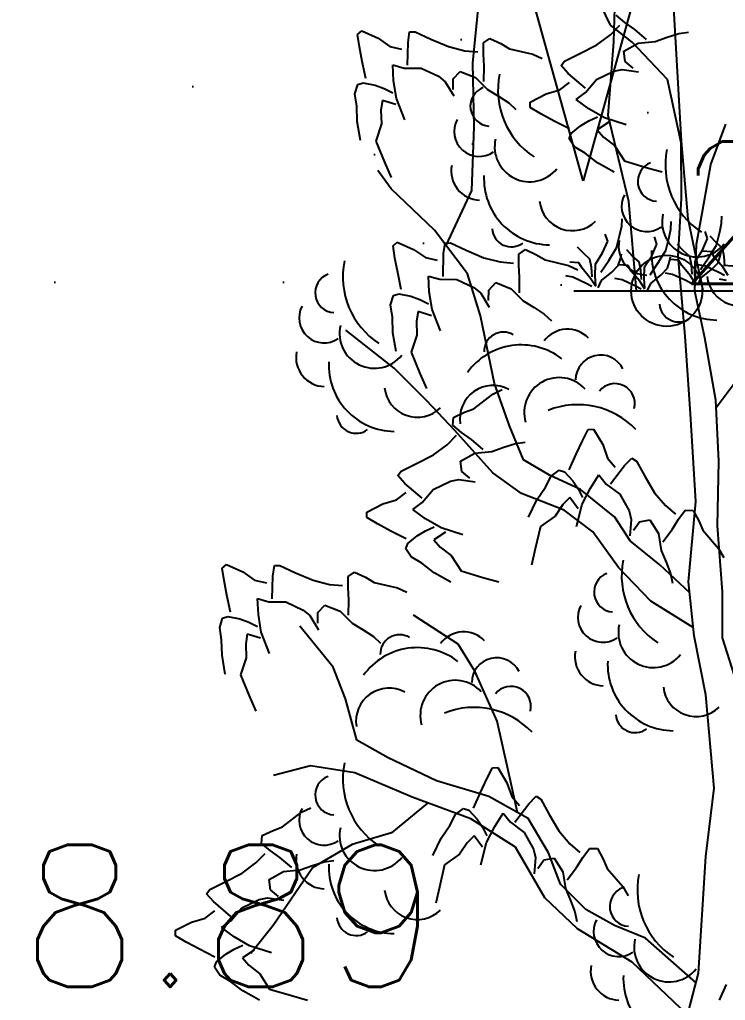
# Model space of a CAD drawing. Header units: millimetres. Extents: x 524954 to 526204, y 9523489 to 9524010.
# Drawn here: x 525397.29 to 525402.25, y 9523582.74 to 9523589.64 of the extents above; entities that cross this region are included whole.
import ezdxf

# ---------------------------------------------------------------- set-up
doc = ezdxf.new("R2010")
doc.units = ezdxf.units.MM
doc.header["$PDMODE"] = 32
doc.header["$PDSIZE"] = 0.5
doc.linetypes.add('ACAD_ISO12W100', pattern=[21, 12, -3, 0, -3, 0, -3])
doc.linetypes.add('CACHE2', pattern=[4.7625, 3.175, -1.5875])
for name, color, linetype in [('Arbre', 34, 'ACAD_ISO12W100'), ('TopoAlt', 3, 'Continuous'), ('TOPOJIS', 7, 'Continuous'), ('Végétation_Plantation', 70, 'Continuous')]:
    doc.layers.add(name, color=color, linetype=linetype)
doc.styles.add('Simplex 1.0', font='Simplex.shx', dxfattribs={"width": 0.99, "height": 1})

# ---------------------------------------------------------------- blocks, each defined once
blk = doc.blocks.new('TCPOINT M')
at = {"color": 0}
blk.add_point((0, 0), dxfattribs=at)
at = {"layer": 'TopoAlt', "style": 'Simplex 1.0', "width": 0.99}
blk.add_attdef('ALT', (0.15, 0.15), '', height=1, dxfattribs=at)
blk = doc.blocks.new('v088')
at = {"color": 3, "linetype": 'Continuous'}
for p, q in [((-0.1179, 12.1126), (-0.0686, 12.2238)), ((-0.7348, 10.218), (-0.7957, 10.2682)), ((-0.6662, 10.1688), (-0.7348, 10.218)), ((-2.6162, 10.1323), (-2.587, 10.1577)), ((-2.587, 10.1577), (-2.4712, 10.1066)), ((-2.2608, 10.0773), (-2.2494, 10.1511)), ((-2.2494, 10.1511), (-2.2113, 10.1522)), ((-2.2113, 10.1522), (-2.101, 10.101)), ((-0.8359, 10.1311), (-0.7709, 10.1978)), ((-0.5833, 10.0982), (-0.6662, 10.1688)), ((-0.3559, 10.1397), (-0.2873, 10.1487)), ((-2.6028, 10.0456), (-2.6162, 10.1323)), ((-2.4712, 10.1066), (-2.3879, 10.0492)), ((-2.2643, 9.9167), (-2.2608, 10.0773)), ((-2.101, 10.101), (-1.977, 10.0475)), ((-1.7301, 10.0737), (-1.6848, 10.1049)), ((-1.6848, 10.1049), (-1.6075, 10.069)), ((-0.9313, 10.0604), (-0.8359, 10.1311)), ((-0.6418, 10.0712), (-0.5231, 10.0829)), ((-0.5231, 10.0829), (-0.4378, 10.1134)), ((-0.4378, 10.1134), (-0.3559, 10.1397)), ((-2.5835, 9.9428), (-2.6028, 10.0456)), ((-2.3879, 10.0492), (-2.3057, 10.0298)), ((-1.977, 10.0475), (-1.8618, 10.0181)), ((-1.8618, 10.0181), (-1.7691, 10.0099)), ((-1.7305, 9.9947), (-1.7301, 10.0737)), ((-1.6075, 10.069), (-1.5466, 10.0327)), ((-1.5466, 10.0327), (-1.3822, 9.9939)), ((-1.0512, 9.9981), (-0.9313, 10.0604)), ((-0.7431, 10.0152), (-0.6418, 10.0712)), ((-0.7336, 9.9427), (-0.7431, 10.0152)), ((-2.5582, 9.8238), (-2.5835, 9.9428)), ((-1.7254, 9.9105), (-1.7305, 9.9947)), ((-1.3822, 9.9939), (-1.316, 9.9632)), ((-1.1838, 9.9148), (-1.1606, 9.945)), ((-1.1606, 9.945), (-1.0512, 9.9981)), ((-0.677, 9.8958), (-0.7336, 9.9427)), ((-2.3678, 9.9191), (-2.2883, 9.8969)), ((-2.3619, 9.8077), (-2.3678, 9.9191)), ((-2.2883, 9.8969), (-2.1685, 9.895)), ((-2.1685, 9.895), (-2.0471, 9.8386)), ((-1.9432, 9.8199), (-1.893, 9.873)), ((-1.893, 9.873), (-1.7856, 9.8299)), ((-1.7277, 9.8016), (-1.7254, 9.9105)), ((-1.1339, 9.8592), (-1.1838, 9.9148)), ((-0.9342, 9.8156), (-0.8138, 9.874)), ((-0.8138, 9.874), (-0.7533, 9.8858)), ((-0.7533, 9.8858), (-0.6387, 9.8698)), ((-2.3419, 9.6831), (-2.3619, 9.8077)), ((-2.0471, 9.8386), (-1.9997, 9.7992)), ((-1.9438, 9.7464), (-1.9432, 9.8199)), ((-1.7856, 9.8299), (-1.7015, 9.7452)), ((-1.0116, 9.755), (-1.1339, 9.8592)), ((-1.0114, 9.724), (-0.9342, 9.8156)), ((-2.634, 9.7155), (-2.6142, 9.7814)), ((-2.6142, 9.7814), (-2.5764, 9.7933)), ((-2.5764, 9.7933), (-2.4916, 9.7768)), ((-2.4916, 9.7768), (-2.4283, 9.7541)), ((-2.4283, 9.7541), (-2.3676, 9.7232)), ((-1.9997, 9.7992), (-1.9397, 9.7002)), ((-1.7015, 9.7452), (-1.624, 9.6985)), ((-1.2895, 9.7147), (-1.1923, 9.7429)), ((-1.1923, 9.7429), (-1.1254, 9.7944)), ((-2.6206, 9.6288), (-2.634, 9.7155)), ((-2.4395, 9.6694), (-2.4511, 9.6011)), ((-2.3461, 9.6395), (-2.4395, 9.6694)), ((-2.2831, 9.5325), (-2.3419, 9.6831)), ((-1.624, 9.6985), (-1.5519, 9.6516)), ((-1.4022, 9.6572), (-1.2895, 9.7147)), ((-1.0789, 9.6763), (-1.0114, 9.724)), ((-0.9888, 9.6106), (-1.0789, 9.6763)), ((-2.6175, 9.52), (-2.6206, 9.6288)), ((-2.4511, 9.6011), (-2.4483, 9.5032)), ((-1.5519, 9.6516), (-1.5015, 9.6041)), ((-1.401, 9.6186), (-1.4022, 9.6572)), ((-1.3254, 9.5742), (-1.401, 9.6186)), ((-0.8796, 9.5473), (-0.9888, 9.6106)), ((-1.2335, 9.5242), (-1.3254, 9.5742)), ((-1.1253, 9.4685), (-1.2335, 9.5242)), ((-1.0467, 9.4905), (-0.9892, 9.5252)), ((-0.9892, 9.5252), (-0.9269, 9.5527)), ((-0.7257, 9.4976), (-0.8796, 9.5473)), ((-2.5946, 9.3874), (-2.6175, 9.52)), ((-2.4483, 9.5032), (-2.4883, 9.3823)), ((-1.1132, 9.4352), (-1.0467, 9.4905)), ((-0.8484, 9.5165), (-0.9306, 9.463)), ((-0.9306, 9.463), (-0.885, 9.4108)), ((-1.1278, 9.3984), (-1.1132, 9.4352)), ((-1.0892, 9.3413), (-1.1278, 9.3984)), ((-0.885, 9.4108), (-0.8073, 9.3511)), ((-2.4883, 9.3823), (-2.4269, 9.2344)), ((-1.0136, 9.2969), (-1.0892, 9.3413)), ((-0.8073, 9.3511), (-0.7389, 9.2437)), ((-0.9273, 9.2307), (-1.0136, 9.2969)), ((-2.4269, 9.2344), (-2.3802, 9.1269)), ((-0.81, 9.1646), (-0.9273, 9.2307)), ((-0.7389, 9.2437), (-0.5855, 9.1979)), ((-0.5855, 9.1979), (-0.4727, 9.1661)), ((-2.3661, 8.6466), (-2.3369, 8.6719)), ((-2.3527, 8.5599), (-2.3661, 8.6466)), ((-2.3369, 8.6719), (-2.2212, 8.6209)), ((-2.0108, 8.5916), (-1.9993, 8.6654)), ((-1.9993, 8.6654), (-1.9613, 8.6665)), ((-1.9613, 8.6665), (-1.8509, 8.6153)), ((-2.3334, 8.4571), (-2.3527, 8.5599)), ((-2.2212, 8.6209), (-2.1379, 8.5634)), ((-2.1379, 8.5634), (-2.0557, 8.544)), ((-2.0143, 8.4309), (-2.0108, 8.5916)), ((-1.8509, 8.6153), (-1.7269, 8.5617)), ((-1.7269, 8.5617), (-1.6118, 8.5324)), ((-1.4805, 8.509), (-1.4801, 8.5879)), ((-1.4801, 8.5879), (-1.4347, 8.6192)), ((-1.4347, 8.6192), (-1.3575, 8.5833)), ((-1.3575, 8.5833), (-1.2966, 8.547)), ((-1.6118, 8.5324), (-1.519, 8.5242)), ((-1.4754, 8.4248), (-1.4805, 8.509)), ((-1.2966, 8.547), (-1.1322, 8.5082)), ((-1.1322, 8.5082), (-1.066, 8.4775)), ((-2.3082, 8.3381), (-2.3334, 8.4571)), ((-2.1178, 8.4334), (-2.0382, 8.4112)), ((-2.1118, 8.322), (-2.1178, 8.4334)), ((-1.4776, 8.3159), (-1.4754, 8.4248)), ((-2.0382, 8.4112), (-1.9184, 8.4092)), ((-1.9184, 8.4092), (-1.7971, 8.3529)), ((-1.7971, 8.3529), (-1.7497, 8.3134)), ((-1.6931, 8.3341), (-1.643, 8.3873)), ((-1.643, 8.3873), (-1.5356, 8.3441)), ((-2.384, 8.2298), (-2.3641, 8.2956)), ((-2.3641, 8.2956), (-2.3264, 8.3076)), ((-2.3264, 8.3076), (-2.2415, 8.291)), ((-2.2415, 8.291), (-2.1783, 8.2684)), ((-2.0919, 8.1974), (-2.1118, 8.322)), ((-1.7497, 8.3134), (-1.6897, 8.2145)), ((-1.6937, 8.2606), (-1.6931, 8.3341)), ((-1.5356, 8.3441), (-1.4515, 8.2595)), ((-2.3706, 8.1431), (-2.384, 8.2298)), ((-2.1783, 8.2684), (-2.1175, 8.2375)), ((-1.4515, 8.2595), (-1.374, 8.2128)), ((-1.374, 8.2128), (-1.3019, 8.1659)), ((-2.1895, 8.1837), (-2.2011, 8.1153)), ((-2.0961, 8.1537), (-2.1895, 8.1837)), ((-2.0331, 8.0467), (-2.0919, 8.1974)), ((-1.3019, 8.1659), (-1.2515, 8.1184)), ((-2.3674, 8.0343), (-2.3706, 8.1431)), ((-2.2011, 8.1153), (-2.1982, 8.0174)), ((-2.3445, 7.9016), (-2.3674, 8.0343)), ((-2.1982, 8.0174), (-2.2383, 7.8966)), ((-2.2383, 7.8966), (-2.1768, 7.7487)), ((-2.1768, 7.7487), (-2.1302, 7.6412)), ((-1.7972, 7.4997), (-1.6632, 7.6026)), ((-1.6632, 7.6026), (-1.5976, 7.6345)), ((-1.9404, 7.4382), (-1.8638, 7.4754)), ((-1.8638, 7.4754), (-1.7972, 7.4997)), ((-1.9448, 7.3833), (-1.9404, 7.4382)), ((-1.8839, 7.3331), (-1.9448, 7.3833)), ((-1.8154, 7.2839), (-1.8839, 7.3331)), ((-1.0336, 7.2746), (-0.9936, 7.3527)), ((-0.9936, 7.3527), (-0.9551, 7.3561)), ((-0.9551, 7.3561), (-0.8913, 7.2468)), ((-1.985, 7.2461), (-1.9201, 7.3129)), ((-1.7325, 7.2133), (-1.8154, 7.2839)), ((-1.587, 7.2285), (-1.5051, 7.2548)), ((-1.5051, 7.2548), (-1.4365, 7.2638)), ((-1.0783, 7.18), (-1.0336, 7.2746)), ((-0.8913, 7.2468), (-0.8575, 7.1514)), ((-2.0805, 7.1754), (-1.985, 7.2461)), ((-1.8923, 7.1303), (-1.791, 7.1862)), ((-1.791, 7.1862), (-1.6722, 7.1979)), ((-1.6722, 7.1979), (-1.587, 7.2285)), ((-1.1277, 7.0688), (-1.0783, 7.18)), ((-2.3098, 7.06), (-2.2004, 7.1132)), ((-2.2004, 7.1132), (-2.0805, 7.1754)), ((-1.8828, 7.0578), (-1.8923, 7.1303)), ((-0.8575, 7.1514), (-0.8023, 7.0875)), ((-0.7381, 7.0997), (-0.6855, 7.1528)), ((-0.6855, 7.1528), (-0.654, 7.1313)), ((-0.654, 7.1313), (-0.5947, 7.0251)), ((-2.333, 7.0298), (-2.3098, 7.06)), ((-1.8262, 7.0109), (-1.8828, 7.0578)), ((-1.2526, 7.0255), (-1.1978, 7.0672)), ((-1.1978, 7.0672), (-1.1602, 7.0548)), ((-1.1602, 7.0548), (-1.1012, 6.9916)), ((-0.8351, 6.9716), (-0.7381, 7.0997)), ((-2.283, 6.9743), (-2.333, 7.0298)), ((-2.1607, 6.8701), (-2.283, 6.9743)), ((-2.0833, 6.9307), (-1.963, 6.9891)), ((-1.963, 6.9891), (-1.9025, 7.0009)), ((-1.9025, 7.0009), (-1.7879, 6.9849)), ((-1.2925, 6.9474), (-1.2526, 7.0255)), ((-1.1012, 6.9916), (-1.0633, 6.9361)), ((-0.978, 6.9406), (-0.9175, 7.0343)), ((-0.9175, 7.0343), (-0.8661, 6.9697)), ((-0.5947, 7.0251), (-0.5257, 6.909)), ((-2.3415, 6.858), (-2.2745, 6.9095)), ((-2.1606, 6.8391), (-2.0833, 6.9307)), ((-1.3538, 6.8575), (-1.2925, 6.9474)), ((-1.0633, 6.9361), (-1.0322, 6.8755)), ((-1.0349, 6.828), (-0.978, 6.9406)), ((-0.8661, 6.9697), (-0.7702, 6.8978)), ((-0.5257, 6.909), (-0.4496, 6.8178)), ((-2.4387, 6.8298), (-2.3415, 6.858)), ((-2.228, 6.7914), (-2.1606, 6.8391)), ((-1.413, 6.7366), (-1.3538, 6.8575)), ((-1.122, 6.8741), (-1.1715, 6.8255)), ((-1.0639, 6.7951), (-1.122, 6.8741)), ((-0.7702, 6.8978), (-0.705, 6.781)), ((-2.5514, 6.7723), (-2.4387, 6.8298)), ((-2.5502, 6.7337), (-2.5514, 6.7723)), ((-2.1379, 6.7256), (-2.228, 6.7914)), ((-1.1715, 6.8255), (-1.2266, 6.7446)), ((-1.0757, 6.6715), (-1.0349, 6.828)), ((-0.705, 6.781), (-0.6897, 6.7213)), ((-0.4496, 6.8178), (-0.3793, 6.7567)), ((-0.357, 6.7218), (-0.3104, 6.7855)), ((-0.3104, 6.7855), (-0.2553, 6.7842)), ((-0.2553, 6.7842), (-0.2138, 6.7099)), ((-2.4746, 6.6893), (-2.5502, 6.7337)), ((-2.0288, 6.6624), (-2.1379, 6.7256)), ((-1.2266, 6.7446), (-1.3299, 6.6702)), ((-0.6897, 6.7213), (-0.6991, 6.6059)), ((-0.6753, 6.6457), (-0.6318, 6.7049)), ((-0.6318, 6.7049), (-0.56, 6.7185)), ((-0.56, 6.7185), (-0.4983, 6.6206)), ((-0.4022, 6.6506), (-0.357, 6.7218)), ((-0.2138, 6.7099), (-0.1857, 6.6447)), ((-2.3827, 6.6392), (-2.4746, 6.6893)), ((-2.2745, 6.5836), (-2.3827, 6.6392)), ((-2.1959, 6.6055), (-2.1384, 6.6402)), ((-2.1384, 6.6402), (-2.076, 6.6678)), ((-1.9976, 6.6315), (-2.0798, 6.5781)), ((-1.8748, 6.6127), (-2.0288, 6.6624)), ((-1.3299, 6.6702), (-1.3669, 6.5144)), ((-0.4679, 6.5637), (-0.4022, 6.6506)), ((-0.1857, 6.6447), (-0.0753, 6.5169)), ((-2.2624, 6.5503), (-2.1959, 6.6055)), ((-2.0798, 6.5781), (-2.0342, 6.5259)), ((-0.4983, 6.6206), (-0.4798, 6.5027)), ((-2.2769, 6.5134), (-2.2624, 6.5503)), ((-2.2384, 6.4564), (-2.2769, 6.5134)), ((-2.0342, 6.5259), (-1.9565, 6.4662)), ((-1.3669, 6.5144), (-1.3922, 6.3999)), ((-0.4798, 6.5027), (-0.4444, 6.4194)), ((-0.0753, 6.5169), (-0.0397, 6.4532)), ((-2.1628, 6.412), (-2.2384, 6.4564)), ((-1.9565, 6.4662), (-1.8881, 6.3588)), ((-0.4444, 6.4194), (-0.4135, 6.3391)), ((-3.5682, 6.3771), (-3.539, 6.4025)), ((-3.5548, 6.2904), (-3.5682, 6.3771)), ((-3.539, 6.4025), (-3.4232, 6.3514)), ((-3.4232, 6.3514), (-3.3399, 6.2939)), ((-3.2129, 6.3221), (-3.2014, 6.3959)), ((-3.2014, 6.3959), (-3.1633, 6.397)), ((-3.1633, 6.397), (-3.053, 6.3458)), ((-2.6821, 6.3185), (-2.6368, 6.3497)), ((-2.6368, 6.3497), (-2.5596, 6.3138)), ((-2.0765, 6.3457), (-2.1628, 6.412)), ((-1.8881, 6.3588), (-1.7347, 6.313)), ((-3.5355, 6.1876), (-3.5548, 6.2904)), ((-3.3399, 6.2939), (-3.2577, 6.2746)), ((-3.2164, 6.1615), (-3.2129, 6.3221)), ((-3.053, 6.3458), (-2.929, 6.2922)), ((-2.929, 6.2922), (-2.8139, 6.2629)), ((-2.6826, 6.2395), (-2.6821, 6.3185)), ((-2.5596, 6.3138), (-2.4986, 6.2775)), ((-1.9592, 6.2797), (-2.0765, 6.3457)), ((-1.7347, 6.313), (-1.6219, 6.2812)), ((-0.4135, 6.3391), (-0.4006, 6.2711)), ((-2.8139, 6.2629), (-2.7211, 6.2547)), ((-2.6774, 6.1553), (-2.6826, 6.2395)), ((-2.4986, 6.2775), (-2.3343, 6.2387)), ((-2.3343, 6.2387), (-2.2681, 6.208)), ((-3.5103, 6.0686), (-3.5355, 6.1876)), ((-3.3198, 6.1639), (-3.2403, 6.1417)), ((-3.3139, 6.0525), (-3.3198, 6.1639)), ((-2.6797, 6.0464), (-2.6774, 6.1553)), ((-3.2403, 6.1417), (-3.1205, 6.1398)), ((-3.1205, 6.1398), (-2.9991, 6.0834)), ((-2.9991, 6.0834), (-2.9517, 6.044)), ((-2.8952, 6.0647), (-2.845, 6.1178)), ((-2.845, 6.1178), (-2.7377, 6.0747)), ((-2.7377, 6.0747), (-2.6536, 5.99)), ((-3.5861, 5.9603), (-3.5662, 6.0262)), ((-3.5662, 6.0262), (-3.5284, 6.0381)), ((-3.5284, 6.0381), (-3.4436, 6.0215)), ((-3.4436, 6.0215), (-3.3804, 5.9989)), ((-3.294, 5.9279), (-3.3139, 6.0525)), ((-2.9517, 6.044), (-2.8917, 5.945)), ((-2.8958, 5.9912), (-2.8952, 6.0647)), ((-3.5727, 5.8736), (-3.5861, 5.9603)), ((-3.3804, 5.9989), (-3.3196, 5.968)), ((-2.6536, 5.99), (-2.576, 5.9433)), ((-2.576, 5.9433), (-2.5039, 5.8964)), ((-3.5695, 5.7648), (-3.5727, 5.8736)), ((-3.3915, 5.9142), (-3.4031, 5.8459)), ((-3.2981, 5.8843), (-3.3915, 5.9142)), ((-3.2352, 5.7773), (-3.294, 5.9279)), ((-2.5039, 5.8964), (-2.4536, 5.8489)), ((-3.4031, 5.8459), (-3.4003, 5.748)), ((-3.5466, 5.6322), (-3.5695, 5.7648)), ((-3.4003, 5.748), (-3.4403, 5.6271)), ((-3.4403, 5.6271), (-3.3789, 5.4792)), ((-3.3789, 5.4792), (-3.3323, 5.3717)), ((-1.7068, 4.8945), (-1.6668, 4.9726)), ((-1.6668, 4.9726), (-1.6283, 4.976)), ((-1.6283, 4.976), (-1.5645, 4.8667)), ((-1.7514, 4.7999), (-1.7068, 4.8945)), ((-1.5645, 4.8667), (-1.5307, 4.7714)), ((-1.8008, 4.6887), (-1.7514, 4.7999)), ((-1.5307, 4.7714), (-1.4755, 4.7074)), ((-1.4112, 4.7196), (-1.3587, 4.7727)), ((-1.3587, 4.7727), (-1.3272, 4.7513)), ((-1.5083, 4.5916), (-1.4112, 4.7196)), ((-1.3272, 4.7513), (-1.2679, 4.6451)), ((-3.1435, 4.5571), (-3.0095, 4.66)), ((-3.0095, 4.66), (-2.9439, 4.6918)), ((-1.9657, 4.5674), (-1.9257, 4.6454)), ((-1.9257, 4.6454), (-1.871, 4.6871)), ((-1.871, 4.6871), (-1.8334, 4.6747)), ((-1.8334, 4.6747), (-1.7744, 4.6115)), ((-1.6512, 4.5605), (-1.5907, 4.6542)), ((-1.5907, 4.6542), (-1.5392, 4.5896)), ((-1.2679, 4.6451), (-1.1988, 4.529)), ((-3.2101, 4.5328), (-3.1435, 4.5571)), ((-2.0269, 4.4774), (-1.9657, 4.5674)), ((-1.7744, 4.6115), (-1.7365, 4.5561)), ((-1.7365, 4.5561), (-1.7054, 4.4954)), ((-1.7081, 4.4479), (-1.6512, 4.5605)), ((-1.5392, 4.5896), (-1.4434, 4.5178)), ((-3.2911, 4.4407), (-3.2867, 4.4956)), ((-3.2867, 4.4956), (-3.2101, 4.5328)), ((-1.7952, 4.494), (-1.8447, 4.4455)), ((-1.7371, 4.415), (-1.7952, 4.494)), ((-1.4434, 4.5178), (-1.3781, 4.401)), ((-1.1988, 4.529), (-1.1228, 4.4377)), ((-3.2303, 4.3905), (-3.2911, 4.4407)), ((-2.0862, 4.3565), (-2.0269, 4.4774)), ((-1.8447, 4.4455), (-1.8998, 4.3645)), ((-1.7488, 4.2914), (-1.7081, 4.4479)), ((-1.1228, 4.4377), (-1.0524, 4.3767)), ((-3.3314, 4.3035), (-3.2664, 4.3702)), ((-3.1617, 4.3413), (-3.2303, 4.3905)), ((-1.8998, 4.3645), (-2.0031, 4.2901)), ((-1.3781, 4.401), (-1.3629, 4.3412)), ((-1.0302, 4.3418), (-0.9835, 4.4054)), ((-0.9835, 4.4054), (-0.9285, 4.4041)), ((-0.9285, 4.4041), (-0.8869, 4.3298)), ((-3.4268, 4.2328), (-3.3314, 4.3035)), ((-3.0788, 4.2707), (-3.1617, 4.3413)), ((-3.0186, 4.2553), (-2.9333, 4.2859)), ((-2.9333, 4.2859), (-2.8514, 4.3121)), ((-2.8514, 4.3121), (-2.7828, 4.3211)), ((-2.0031, 4.2901), (-2.0401, 4.1343)), ((-1.3629, 4.3412), (-1.3723, 4.2259)), ((-1.3485, 4.2656), (-1.3049, 4.3248)), ((-1.3049, 4.3248), (-1.2331, 4.3384)), ((-1.2331, 4.3384), (-1.1715, 4.2405)), ((-1.0754, 4.2705), (-1.0302, 4.3418)), ((-0.8869, 4.3298), (-0.8589, 4.2646)), ((-3.5467, 4.1705), (-3.4268, 4.2328)), ((-3.2386, 4.1877), (-3.1373, 4.2436)), ((-3.1373, 4.2436), (-3.0186, 4.2553)), ((-1.1715, 4.2405), (-1.153, 4.1227)), ((-1.1411, 4.1837), (-1.0754, 4.2705)), ((-0.8589, 4.2646), (-0.7485, 4.1368)), ((-3.6561, 4.1174), (-3.5467, 4.1705)), ((-3.2291, 4.1152), (-3.2386, 4.1877)), ((-3.6793, 4.0872), (-3.6561, 4.1174)), ((-3.6294, 4.0317), (-3.6793, 4.0872)), ((-3.1725, 4.0683), (-3.2291, 4.1152)), ((-2.0401, 4.1343), (-2.0653, 4.0199)), ((-1.153, 4.1227), (-1.1176, 4.0393)), ((-0.7485, 4.1368), (-0.7129, 4.0731)), ((-3.5071, 3.9275), (-3.6294, 4.0317)), ((-3.4297, 3.988), (-3.3093, 4.0465)), ((-3.3093, 4.0465), (-3.2488, 4.0583)), ((-3.2488, 4.0583), (-3.1342, 4.0423)), ((-1.1176, 4.0393), (-1.0867, 3.9591)), ((-3.6878, 3.9154), (-3.6208, 3.9668)), ((-3.5069, 3.8964), (-3.4297, 3.988)), ((-1.0867, 3.9591), (-1.0738, 3.891)), ((-3.8977, 3.8297), (-3.785, 3.8871)), ((-3.785, 3.8871), (-3.6878, 3.9154)), ((-3.5743, 3.8488), (-3.5069, 3.8964)), ((-3.8965, 3.791), (-3.8977, 3.8297)), ((-3.4842, 3.783), (-3.5743, 3.8488)), ((-3.8209, 3.7466), (-3.8965, 3.791)), ((-3.729, 3.6966), (-3.8209, 3.7466)), ((-3.3751, 3.7197), (-3.4842, 3.783)), ((-3.6208, 3.641), (-3.729, 3.6966)), ((-3.6087, 3.6076), (-3.5422, 3.6629)), ((-3.5422, 3.6629), (-3.4847, 3.6976)), ((-3.4847, 3.6976), (-3.4223, 3.7252)), ((-3.3439, 3.6889), (-3.4261, 3.6355)), ((-3.2212, 3.6701), (-3.3751, 3.7197)), ((-3.6232, 3.5708), (-3.6087, 3.6076)), ((-3.4261, 3.6355), (-3.3805, 3.5833)), ((-3.5847, 3.5138), (-3.6232, 3.5708)), ((-3.3805, 3.5833), (-3.3028, 3.5236)), ((-3.3028, 3.5236), (-3.2344, 3.4162)), ((-3.5091, 3.4694), (-3.5847, 3.5138)), ((-3.4228, 3.4031), (-3.5091, 3.4694)), ((-3.3055, 3.337), (-3.4228, 3.4031)), ((-3.2344, 3.4162), (-3.081, 3.3703)), ((-3.081, 3.3703), (-2.9682, 3.3386)), ((-0.3173, 0.4544), (-0.3149, 0.5073)), ((0.0288, 0.4351), (0.0313, 0.488)), ((0.3847, 0.4736), (0.3871, 0.5265)), ((-0.3294, 0.3967), (-0.3173, 0.4544)), ((0.0168, 0.3774), (0.0288, 0.4351)), ((0.2861, 0.3678), (0.2693, 0.4183)), ((0.3486, 0.3221), (0.3726, 0.4159)), ((0.3726, 0.4159), (0.3847, 0.4736)), ((-0.452, 0.2669), (-0.4159, 0.3486)), ((-0.4159, 0.3486), (-0.4327, 0.3991)), ((-0.3534, 0.3029), (-0.3294, 0.3967)), ((-0.0697, 0.3294), (-0.0865, 0.3798)), ((-0.0072, 0.2837), (0.0168, 0.3774)), ((0.25, 0.2861), (0.2861, 0.3678)), ((0.3462, 0.3414), (0.3053, 0.3847)), ((-0.5866, 0.2645), (-0.6275, 0.3077)), ((-0.4087, 0.214), (-0.3534, 0.3029)), ((-0.2404, 0.2452), (-0.2813, 0.2885)), ((-0.1058, 0.2476), (-0.0697, 0.3294)), ((-0.0625, 0.1947), (-0.0072, 0.2837)), ((0.1154, 0.2837), (0.0745, 0.327)), ((0.1611, 0.2428), (0.1154, 0.2837)), ((0.1995, 0.2068), (0.25, 0.2861)), ((0.3149, 0.2741), (0.25, 0.2789)), ((0.2933, 0.2332), (0.3486, 0.3221)), ((0.3919, 0.3005), (0.3462, 0.3414)), ((0.375, 0.2452), (0.3823, 0.2789)), ((0.4039, 0.2428), (0.3919, 0.3005)), ((-0.5409, 0.2236), (-0.5866, 0.2645)), ((-0.5289, 0.1659), (-0.5409, 0.2236)), ((-0.5025, 0.1875), (-0.452, 0.2669)), ((-0.464, 0.1322), (-0.4087, 0.214)), ((-0.3414, 0.1779), (-0.327, 0.226)), ((-0.327, 0.226), (-0.3197, 0.2596)), ((-0.1947, 0.2043), (-0.2404, 0.2452)), ((-0.1563, 0.1683), (-0.1058, 0.2476)), ((0.0192, 0.2068), (0.0264, 0.2404)), ((0.0841, 0.2164), (0.0192, 0.2212)), ((0.1058, 0.1779), (0.0841, 0.2164)), ((0.1731, 0.1851), (0.1611, 0.2428)), ((0.238, 0.1515), (0.2933, 0.2332)), ((0.3366, 0.2356), (0.3149, 0.2741)), ((0.3967, 0.1635), (0.3366, 0.2356)), ((0.3606, 0.1971), (0.375, 0.2452)), ((0.4087, 0.1755), (0.4039, 0.2428)), ((-0.6179, 0.1971), (-0.6828, 0.2019)), ((-0.5962, 0.1587), (-0.6179, 0.1971)), ((-0.5361, 0.0865), (-0.5962, 0.1587)), ((-0.5241, 0.0986), (-0.5289, 0.1659)), ((-0.5049, 0.1058), (-0.5025, 0.1875)), ((-0.3871, 0.1322), (-0.3414, 0.1779)), ((-0.2717, 0.1779), (-0.3366, 0.1827)), ((-0.25, 0.1394), (-0.2717, 0.1779)), ((-0.1899, 0.0673), (-0.25, 0.1394)), ((-0.1827, 0.1467), (-0.1947, 0.2043)), ((-0.1779, 0.0793), (-0.1827, 0.1467)), ((-0.1587, 0.0865), (-0.1563, 0.1683)), ((-0.1178, 0.113), (-0.0625, 0.1947)), ((-0.0409, 0.113), (0.0048, 0.1587)), ((0.0048, 0.1587), (0.0192, 0.2068)), ((0.1659, 0.1058), (0.1058, 0.1779)), ((0.1779, 0.1178), (0.1731, 0.1851)), ((0.1971, 0.125), (0.1995, 0.2068)), ((0.2717, 0.1731), (0.2212, 0.1827)), ((0.2428, 0.0914), (0.3149, 0.1515)), ((0.3654, 0.1298), (0.2717, 0.1731)), ((0.3149, 0.1515), (0.3606, 0.1971)), ((0.4327, 0.1082), (0.3967, 0.1635)), ((0.464, 0.1731), (0.3991, 0.1779)), ((-0.6611, 0.0962), (-0.7116, 0.1058)), ((-0.5674, 0.0529), (-0.6611, 0.0962)), ((-0.5001, 0.0313), (-0.5361, 0.0865)), ((-0.5001, 0.0361), (-0.5049, 0.1058)), ((-0.4832, 0.0216), (-0.4592, 0.0721)), ((-0.4592, 0.0721), (-0.3871, 0.1322)), ((-0.3149, 0.0769), (-0.3654, 0.0865)), ((-0.2212, 0.0337), (-0.3149, 0.0769)), ((-0.1539, 0.0168), (-0.1587, 0.0865)), ((-0.113, 0.0529), (-0.0409, 0.113)), ((0.0409, 0.1154), (-0.0096, 0.125)), ((0.1346, 0.0721), (0.0409, 0.1154)), ((0.1755, 0.0505), (0.1346, 0.0721)), ((0.2019, 0.0505), (0.1659, 0.1058)), ((0.2019, 0.0553), (0.1971, 0.125)), ((0.2188, 0.0409), (0.2428, 0.0914)), ((0.4063, 0.1082), (0.3654, 0.1298)), ((0.4207, 0.0721), (0.3702, 0.0817)), ((-0.5265, 0.0313), (-0.5674, 0.0529)), ((-0.1803, 0.012), (-0.2212, 0.0337)), ((-0.1539, 0.012), (-0.1899, 0.0673)), ((-0.137, 0.0024), (-0.113, 0.0529))]:
    blk.add_line(p, q, dxfattribs=at)
at = {"linetype": 'Continuous'}
for p, q in [((-1.8059, 9.9306), (-1.7492, 10.4915)), ((-0.8352, 10.1996), (-0.9911, 10.5198)), ((-0.6834, 10.0784), (-0.8352, 10.1996)), ((-0.4354, 9.8162), (-0.6834, 10.0784)), ((-1.7966, 9.483), (-1.8059, 9.9306)), ((-0.339, 9.3704), (-0.4354, 9.8162)), ((-1.8121, 9.0349), (-1.7966, 9.483)), ((-0.1306, 9.2193), (-0.0246, 9.5014)), ((-0.337, 8.9787), (-0.339, 9.3704)), ((-0.1861, 8.901), (-0.1306, 9.2193)), ((-2.3783, 9.048), (-2.4742, 9.1766)), ((-2.0737, 8.7558), (-2.3783, 9.048)), ((-1.992, 8.6473), (-1.8121, 9.0349)), ((-0.3597, 8.574), (-0.337, 8.9787)), ((-0.2308, 8.6575), (-0.1861, 8.901)), ((-1.8434, 8.4497), (-2.0737, 8.7558)), ((-0.2426, 8.3277), (-0.2308, 8.6575)), ((-0.3105, 8.0091), (-0.3597, 8.574)), ((-1.7501, 8.1531), (-1.8434, 8.4497)), ((-0.1735, 7.9995), (-0.2426, 8.3277)), ((-1.6531, 7.6763), (-1.7501, 8.1531)), ((-2.3581, 7.786), (-2.6995, 8.0525)), ((-0.2742, 7.4626), (-0.3105, 8.0091)), ((-0.0959, 7.5596), (-0.1735, 7.9995)), ((-0.0934, 7.5087), (0.2621, 7.9837)), ((-2.1294, 7.5544), (-2.3581, 7.786)), ((-1.5474, 7.38), (-1.6531, 7.6763)), ((-1.9323, 7.3471), (-2.1294, 7.5544)), ((-0.0745, 7.1309), (-0.0959, 7.5596)), ((-0.2365, 6.8477), (-0.2742, 7.4626)), ((-1.6648, 7.048), (-1.9323, 7.3471)), ((-1.4491, 7.1395), (-1.5474, 7.38)), ((-1.2665, 7.0314), (-1.4491, 7.1395)), ((-0.0837, 6.6768), (-0.0745, 7.1309)), ((-1.4628, 6.9029), (-1.6648, 7.048)), ((-1.0467, 6.9303), (-1.2665, 7.0314)), ((-1.1618, 6.7848), (-1.4628, 6.9029)), ((-0.8063, 6.7363), (-1.0467, 6.9303)), ((-0.2869, 6.2807), (-0.2365, 6.8477)), ((-0.9597, 6.6336), (-1.1618, 6.7848)), ((-0.6972, 6.5707), (-0.8063, 6.7363)), ((-0.7803, 6.3824), (-0.9597, 6.6336)), ((-0.0491, 6.2111), (-0.0837, 6.6768)), ((-0.4884, 6.4009), (-0.6972, 6.5707)), ((-0.5514, 6.1446), (-0.7803, 6.3824)), ((-0.2789, 6.2036), (-0.4884, 6.4009)), ((-0.2479, 5.9022), (-0.2869, 6.2807)), ((-0.0486, 5.8877), (-0.0491, 6.2111)), ((-0.2539, 5.9607), (-0.5514, 6.1446)), ((-1.9071, 5.8427), (-2.2223, 6.0475)), ((-2.7868, 5.6812), (-3.0229, 5.9686)), ((-0.1646, 5.4873), (-0.2479, 5.9022)), ((0.0846, 5.4676), (-0.0486, 5.8877)), ((-1.7911, 5.6523), (-1.9071, 5.8427)), ((-2.7013, 5.4591), (-2.7868, 5.6812)), ((-1.6346, 5.3011), (-1.7911, 5.6523)), ((-2.6206, 5.1685), (-2.7013, 5.4591)), ((-0.1073, 4.8293), (-0.1646, 5.4873)), ((-1.5592, 4.9668), (-1.6346, 5.3011)), ((-2.4003, 5.0425), (-2.6206, 5.1685)), ((-2.0611, 4.8817), (-2.4003, 5.0425)), ((-2.9464, 4.9876), (-3.2062, 4.92)), ((-2.6344, 4.9381), (-2.9464, 4.9876)), ((-2.2328, 4.7662), (-2.6344, 4.9381)), ((-1.4917, 4.6586), (-1.5592, 4.9668)), ((-1.6919, 4.7713), (-2.0611, 4.8817)), ((-1.8192, 4.6131), (-2.2328, 4.7662)), ((-1.415, 4.6154), (-1.6919, 4.7713)), ((-0.1657, 4.3492), (-0.1073, 4.8293)), ((-2.1227, 4.7254), (-2.3768, 4.5144)), ((-1.5041, 4.4145), (-1.8192, 4.6131)), ((-1.2732, 4.3758), (-1.415, 4.6154)), ((-2.3768, 4.5144), (-2.655, 4.434)), ((-2.655, 4.434), (-2.9315, 4.2727)), ((-1.2976, 4.0581), (-1.5041, 4.4145)), ((-1.1877, 4.1537), (-1.2732, 4.3758)), ((-0.2169, 3.5272), (-0.1657, 4.3492)), ((-2.9315, 4.2727), (-3.209, 3.8627)), ((-1.0099, 3.9771), (-1.1877, 4.1537)), ((-1.0692, 3.839), (-1.2976, 4.0581)), ((-0.8085, 3.8631), (-1.0099, 3.9771)), ((-3.209, 3.8627), (-3.3666, 3.6666)), ((-0.6849, 3.6045), (-1.0692, 3.839)), ((-0.589, 3.7744), (-0.8085, 3.8631)), ((-0.2343, 3.4611), (-0.589, 3.7744)), ((-0.2941, 3.234), (-0.6849, 3.6045)), ((-0.3436, 3.0457), (-0.2169, 3.5272)), ((-0.3726, 1.7516), (-0.3518, 2.5418)), ((0.1022, 1.0525), (0.0429, 2.1085)), ((-0.4115, 1.2346), (-0.3726, 1.7516)), ((-0.2683, 0.6281), (-0.4115, 1.2346)), ((0.151, 0.5063), (0.1022, 1.0525)), ((-0.2127, 0), (-0.2683, 0.6281)), ((0.2565, 0), (0.151, 0.5063)), ((-0.6539, 0), (0.6539, 0))]:
    blk.add_line(p, q, dxfattribs=at)
at = {"color": 3, "linetype": 'Continuous'}
for centre, major_axis, start_param, end_param in [((-1.0632, 9.7428), (0.3995, 0.3995), 2.158504, 3.344219), ((-1.6825, 9.6282), (-0.099, 0.099), -0.421529, 2.292047), ((-1.7599, 9.4514), (-0.1246, 0.1246), 0.293965, 2.957824), ((-1.4053, 9.3432), (0.1741, 0.1741), 2.133893, 4.816631), ((0.1148, 9.2139), (-0.3995, 0.3995), 0.587708, 1.773422), ((-1.7527, 9.1724), (-0.1445, 0.1445), 0.590553, 2.325666), ((-0.5045, 9.0993), (0.099, 0.099), 1.149268, 3.862844), ((-1.2605, 9.1191), (0.3298, 0.3298), 2.307735, 3.914618), ((-0.5819, 8.9225), (0.1246, 0.1246), 1.864761, 4.52862), ((-1.1039, 8.9843), (0.1641, 0.1641), 2.463212, 4.701636), ((-0.2273, 8.8143), (0.1741, 0.1741), 2.133893, 4.816631), ((-1.5338, 8.7756), (0.0964, 0.0964), 2.435534, 4.557933), ((-0.5746, 8.6435), (0.1445, 0.1445), 2.161349, 3.896462), ((-0.0825, 8.5902), (0.3298, 0.3298), 2.307735, 3.914618), ((-2.1547, 8.4302), (0.3995, 0.3995), 2.158504, 3.344219), ((-2.774, 8.3155), (-0.099, 0.099), -0.421529, 2.292047), ((0.0741, 8.4554), (0.1641, 0.1641), 2.463212, 4.701636), ((-2.8514, 8.1388), (-0.1246, 0.1246), 0.293965, 2.957824), ((-0.3558, 8.2467), (0.0964, 0.0964), 2.435534, 4.557933), ((-2.4968, 8.0306), (0.1741, 0.1741), 2.133893, 4.816631), ((-1.5891, 7.9031), (0.0964, 0.0964), 0.254619, 2.377018), ((-1.1385, 7.8551), (-0.1445, 0.1445), 4.692823, 6.427936), ((-1.4642, 7.4823), (0.3298, 0.3298), 0.12682, 1.733702), ((-2.8441, 7.8598), (-0.1445, 0.1445), 0.590553, 2.325666), ((-0.9057, 7.7012), (0.1246, 0.1246), 5.967031, 8.63089), ((-2.352, 7.8064), (0.3298, 0.3298), 2.307735, 3.914618), ((-1.1975, 7.4726), (-0.1741, 0.1741), 4.665366, 7.348105), ((-1.6643, 7.4312), (-0.1641, 0.1641), -1.288499, 0.949924), ((-0.8052, 7.5365), (-0.099, 0.099), 3.680741, 6.394318), ((-2.1954, 7.6717), (0.1641, 0.1641), 2.463212, 4.701636), ((-1.0661, 6.9632), (-0.3995, 0.3995), 4.689978, 5.875693), ((-2.6253, 7.463), (0.0964, 0.0964), 2.435534, 4.557933), ((-0.1929, 6.3242), (-0.3995, 0.3995), 0.587708, 1.773422), ((-0.8122, 6.2095), (-0.099, 0.099), -0.421529, 2.292047), ((-0.8896, 6.0328), (0.1246, 0.1246), 1.864761, 4.52862), ((-0.535, 5.9246), (0.1741, 0.1741), 2.133893, 4.816631), ((-2.32, 5.773), (0.0964, 0.0964), 0.254619, 2.377018), ((-1.8693, 5.7251), (0.1445, 0.1445), 6.263619, 7.998733), ((-2.1951, 5.3523), (0.3298, 0.3298), 0.12682, 1.733702), ((-1.6366, 5.5711), (-0.1246, 0.1246), 4.396235, 7.060094), ((-0.8824, 5.7538), (-0.1445, 0.1445), 0.590553, 2.325666), ((-0.3902, 5.7004), (0.3298, 0.3298), 2.307735, 3.914618), ((-1.9284, 5.3425), (0.1741, 0.1741), 6.236163, 8.918901), ((-2.3952, 5.3012), (-0.1641, 0.1641), -1.288499, 0.949924), ((-1.536, 5.4064), (0.099, 0.099), 5.251538, 7.965114), ((-0.2336, 5.5657), (-0.1641, 0.1641), 0.892416, 3.130839), ((-1.7969, 4.8332), (0.3995, 0.3995), 6.260774, 7.446489), ((-0.6635, 5.357), (0.0964, 0.0964), 2.435534, 4.557933), ((-2.1547, 4.8961), (-0.3995, 0.3995), 0.587708, 1.773422), ((-2.774, 4.7815), (-0.099, 0.099), -0.421529, 2.292047), ((-2.8514, 4.6047), (-0.1246, 0.1246), 0.293965, 2.957824), ((-2.4968, 4.4965), (0.1741, 0.1741), 2.133893, 4.816631), ((-2.8441, 4.3258), (-0.1445, 0.1445), 0.590553, 2.325666), ((-2.352, 4.2724), (0.3298, 0.3298), 2.307735, 3.914618), ((-0.0823, 4.1124), (0.3995, 0.3995), 2.158504, 3.344219), ((-2.1954, 4.1377), (0.1641, 0.1641), 2.463212, 4.701636), ((-0.7016, 3.9977), (0.099, 0.099), 1.149268, 3.862844), ((-2.6253, 3.929), (0.0964, 0.0964), 2.435534, 4.557933), ((-0.779, 3.821), (0.1246, 0.1246), 1.864761, 4.52862), ((-0.4244, 3.7128), (0.1741, 0.1741), 2.133893, 4.816631), ((-0.7718, 3.542), (-0.1445, 0.1445), 0.590553, 2.325666), ((-0.2796, 3.4886), (0.3298, 0.3298), 2.307735, 3.914618)]:
    blk.add_ellipse(centre, major_axis=major_axis, ratio=1, start_param=start_param, end_param=end_param, dxfattribs=at)

msp = doc.modelspace()

# ---------------------------------------------------------------- hatches: boundary and pattern name
at = {"layer": 'Végétation_Plantation', "linetype": 'CACHE2', "ltscale": 0.5}
h = msp.add_hatch(dxfattribs=at)
h.set_pattern_fill('BROUSS', color=256, scale=1.5, style=0)
h.set_pattern_definition([(74.475889, (0, 0), (-3.750000001, 13.500000005), [2.25, -11.761156275]), (74.475889, (3.75, 4.5), (-3.750000001, 13.500000005), [2.25, -11.761156275]), (74.475889, (7.5, 9), (-3.750000001, 13.500000005), [2.25, -11.761156275]), (105.524111, (0, 0), (-7.500000003, 4e-10), [1.5, -12.511156275]), (105.524111, (3.75, 4.5), (-7.500000003, 4e-10), [1.5, -12.511156275]), (105.524111, (7.5, 9), (-7.500000003, 4e-10), [1.5, -12.511156275]), (0, (0.453, 0.484), (3.75, 4.5), [0, -7.5]), (0, (1.468, 1.072), (3.75, 4.5), [0, -7.5]), (0, (1.1713, 1.8804), (3.75, 4.5), [0, -7.5]), (0, (2.327, 1.9907), (3.75, 4.5), [0, -7.5]), (0, (1.64, 3.7912), (3.75, 4.5), [0, -7.5]), (0, (0.3684, 2.1545), (3.75, 4.5), [0, -7.5]), (0, (0.281, 2.4684), (3.75, 4.5), [0, -7.5]), (0, (0.0314, 3.7912), (3.75, 4.5), [0, -7.5]), (0, (-0.7807, 0.2634), (3.75, 4.5), [0, -7.5]), (0, (-0.8588, 0.9984), (3.75, 4.5), [0, -7.5]), (0, (-1.468, 0.19), (3.75, 4.5), [0, -7.5]), (0, (-1.624, 1.2924), (3.75, 4.5), [0, -7.5]), (0, (-1.1242, 1.9905), (3.75, 4.5), [0, -7.5]), (0, (-1.3274, 2.6888), (3.75, 4.5), [0, -7.5]), (0, (-1.9207, 3.5707), (3.75, 4.5), [0, -7.5]), (0, (-0.406, 2.9085), (3.75, 4.5), [0, -7.5]), (0, (-2.53, 2.064), (3.75, 4.5), [0, -7.5]), (0, (-2.7485, 0.6675), (3.75, 4.5), [0, -7.5]), (0, (-1.1235, -0.4347), (3.75, 4.5), [0, -7.5]), (0, (-0.156, -0.7287), (3.75, 4.5), [0, -7.5]), (0, (-0.812, -1.537), (3.75, 4.5), [0, -7.5]), (0, (1.5774, -1.4635), (3.75, 4.5), [0, -7.5]), (0, (0.5466, -0.3245), (3.75, 4.5), [0, -7.5]), (0, (1.468, -0.104), (3.75, 4.5), [0, -7.5])])
h.paths.add_polyline_path([(525377.673, 9523660.945), (525407.8662, 9523647.4366), (525404.193, 9523635.3267), (525403.4762, 9523627.0069), (525405.9874, 9523619.7366), (525406.7471, 9523612.8859), (525407.1768, 9523604.4477), (525411.0572, 9523590.1521), (525390.6457, 9523585.1843), (525385.798, 9523596.139), (525380.1791, 9523608.044), (525379.5413, 9523623.3297), (525380.9446, 9523632.6815), (525378.138, 9523643.5088), (525376.0967, 9523653.9823)])

# ---------------------------------------------------------------- block references
at = {"layer": 'Arbre'}
for p in [(525401.842, 9523587.734), (525402.282, 9523579.405), (525402.331, 9523570.63)]:
    msp.add_blockref('v088', p, dxfattribs=at)
at = {"layer": 'TOPOJIS'}
ref = msp.add_blockref('TCPOINT M', (525401.8417, 9523587.7341, 269.81), dxfattribs=at)
ref.add_attrib('ALT', '269.81', (525401.8917, 9523587.7841, 269.81), dxfattribs={"layer": 'TopoAlt', "height": 1, "style": 'Simplex 1.0', "width": 0.99})
ref = msp.add_blockref('TCPOINT M', (525395.5393, 9523582.7862, 268.89), dxfattribs=at)
ref.add_attrib('ALT', '268.89', (525395.5893, 9523582.8362, 268.89), dxfattribs={"layer": 'TopoAlt', "height": 1, "style": 'Simplex 1.0', "width": 0.99})

doc.saveas('drawing.dxf')
